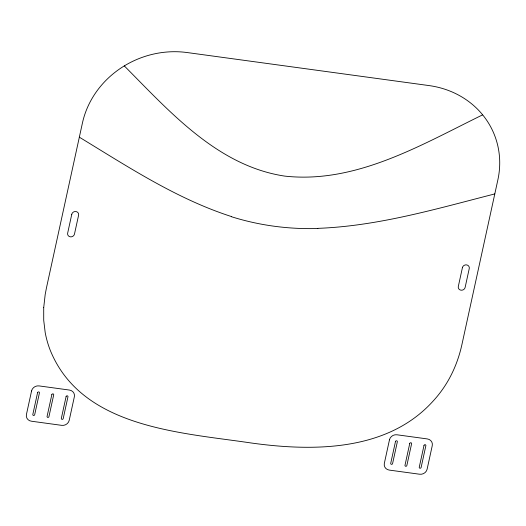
<?xml version="1.0" encoding="UTF-8"?>
<svg xmlns="http://www.w3.org/2000/svg" width="526" height="526" viewBox="0 0 526 526"><rect width="100%" height="100%" fill="white"/><g stroke="black" fill="none" stroke-linecap="round" stroke-linejoin="round"><path stroke-width="0.79" d="M482.658 114.846C421.089 144.926 356.043 183.975 284.763 176.111C217.514 165.966 169.701 111.611 124.294 65.901M494.795 193.923C436.626 208.776 378.253 226.095 317.875 228.356M231.427 216.548C176.631 198.887 128.16 166.887 79.341 137.181M317.868 228.508A257.871 236.128 -22 0 1 231.368 216.692M43.711 307.618L43.717 320.301L45.197 332.563A115.293 105.575 -22 0 0 50.2 350.165C81.662 427.914 180.398 432.457 250.803 442.931C312.51 451.558 386.262 451.643 431.984 402.305A115.293 105.575 -22 0 0 444.154 387.051C452.748 374.183 458.626 359.62 461.927 344.53L497.879 179.8A89.676 82.115 -22 0 0 429.038 85.58L187.21 52.554A89.676 82.115 -22 0 0 82.418 123.077L46.472 287.794L45.183 294.507L43.711 307.618M31.567 390.943L26.431 414.475A6.404 5.865 -22 0 0 31.56 421.234L61.733 425.356A6.404 5.865 -22 0 0 69.215 420.32L74.35 396.788A6.404 5.865 -22 0 0 69.432 390.055L39.049 385.906A6.404 5.865 -22 0 0 31.567 390.943M71.773 214.306L67.663 233.13A3.524 3.228 -22 0 0 70.366 236.831A3.524 3.228 -22 0 0 74.482 234.063L78.591 215.233A3.524 3.228 -22 0 0 75.889 211.531A3.524 3.228 -22 0 0 71.773 214.306M37.576 392.672L32.822 414.442A0.96 0.881 -22 0 0 33.559 415.448A0.96 0.881 -22 0 0 34.683 414.698L39.43 392.929A0.96 0.881 -22 0 0 38.694 391.916A0.96 0.881 -22 0 0 37.576 392.672M51.837 394.618L47.084 416.388A0.96 0.881 -22 0 0 47.82 417.401A0.96 0.881 -22 0 0 48.944 416.645L53.698 394.875A0.96 0.881 -22 0 0 52.955 393.869A0.96 0.881 -22 0 0 51.837 394.618M66.098 396.571L61.345 418.334A0.96 0.881 -22 0 0 62.081 419.347A0.96 0.881 -22 0 0 63.205 418.591L67.959 396.821A0.96 0.881 -22 0 0 67.223 395.815A0.96 0.881 -22 0 0 66.098 396.571M389.47 439.821L384.335 463.36A6.404 5.865 -22 0 0 389.253 470.086L419.419 474.202A6.404 5.865 -22 0 0 427.119 469.199L432.254 445.667A6.404 5.865 -22 0 0 427.342 438.934L396.952 434.785A6.404 5.865 -22 0 0 389.47 439.821M395.48 441.551L390.726 463.321A0.96 0.881 -22 0 0 391.469 464.333A0.96 0.881 -22 0 0 392.587 463.577L397.34 441.807A0.96 0.881 -22 0 0 396.604 440.795A0.96 0.881 -22 0 0 395.48 441.551M409.741 443.503L404.994 465.267A0.96 0.881 -22 0 0 405.73 466.279A0.96 0.881 -22 0 0 406.848 465.523L411.602 443.753A0.96 0.881 -22 0 0 410.865 442.747A0.96 0.881 -22 0 0 409.741 443.503M462.42 267.655L458.31 286.479A3.524 3.228 -22 0 0 461.019 290.181A3.524 3.228 -22 0 0 465.135 287.413L469.245 268.589A3.524 3.228 -22 0 0 466.536 264.887A3.524 3.228 -22 0 0 462.42 267.655M424.002 445.45L419.255 467.219A0.96 0.881 -22 0 0 419.991 468.225A0.96 0.881 -22 0 0 421.116 467.469L425.863 445.7A0.96 0.881 -22 0 0 425.126 444.694A0.96 0.881 -22 0 0 424.002 445.45"/></g></svg>
